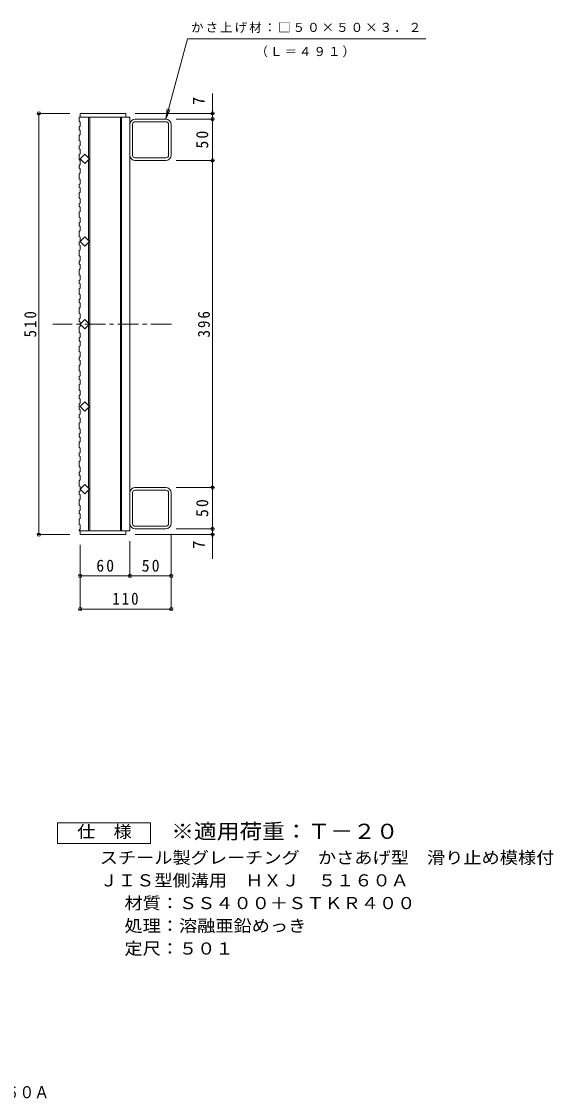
# Model space of a CAD drawing. Units: millimetres, scale not verified. Extents: x -608 to 809, y -686 to 650.
# Drawn here: x 165 to 809, y -686 to 618 of the extents above; entities that cross this region are included whole.
import ezdxf
from ezdxf.enums import TextEntityAlignment as Align

# ---------------------------------------------------------------- set-up
doc = ezdxf.new("R2010")
doc.units = ezdxf.units.MM
doc.header["$LTSCALE"] = 5
doc.header["$PDMODE"] = 32
doc.header["$PDSIZE"] = 4
doc.linetypes.add('CHAIN1', pattern=[8, 5, -1, 1, -1])
for name, color, linetype, lineweight in [('B-1', 2, 'Continuous', 9), ('B-2', 3, 'Continuous', 9), ('B-4', 7, 'Continuous', 9), ('B-A', 3, 'Continuous', 9), ('F-4_F-4ﾚｲﾔ', 2, 'Continuous', 9)]:
    doc.layers.add(name, color=color, linetype=linetype, lineweight=lineweight)
doc.layers.add('F-5_F-5ﾚｲﾔ', color=2, linetype='Continuous')
doc.styles.add('ＭＳ ゴシック', font='')
doc.styles.get('ＭＳ ゴシック').set_extended_font_data('MS Gothic')

msp = doc.modelspace()

# ---------------------------------------------------------------- linework, layer by layer
at = {"layer": 'B-1'}
for p, q in [((339.992, 499.959), (302.792, 499.959)), ((339.991, 496.759), (302.792, 496.759)), ((299.592, 456.359), (299.592, 493.559)), ((343.192, 456.359), (343.192, 493.559)), ((346.392, 456.359), (346.392, 493.559)), ((302.792, 453.159), (339.991, 453.159)), ((339.992, 449.959), (302.792, 449.959)), ((339.992, 53.96), (302.792, 53.96)), ((299.592, 47.56), (299.592, 10.36)), ((302.792, 50.76), (339.991, 50.76)), ((343.192, 47.56), (343.192, 10.36)), ((346.392, 47.56), (346.392, 10.36)), ((339.991, 7.16), (302.792, 7.16)), ((339.992, 3.96), (302.792, 3.96))]:
    msp.add_line(p, q, dxfattribs=at)
for centre, radius, start, end in [((302.792, 493.559), 6.4, 90, 180), ((302.792, 493.559), 3.2, 90, 180), ((339.991, 493.559), 3.2, 0, 90), ((339.992, 493.559), 6.4, 0, 90), ((302.792, 456.359), 6.4, 180, 270), ((302.792, 456.359), 3.2, 180, 270), ((339.991, 456.359), 3.2, 270, 0), ((339.992, 456.359), 6.4, 270, 0), ((302.792, 47.56), 6.4, 90, 180), ((339.992, 47.56), 6.4, 0, 90), ((302.792, 47.56), 3.2, 90, 180), ((339.991, 47.56), 3.2, 0, 90), ((302.792, 10.36), 6.4, 180, 270), ((302.792, 10.36), 3.2, 180, 270), ((339.991, 10.36), 3.2, 270, 0), ((339.992, 10.36), 6.4, 270, 0)]:
    msp.add_arc(centre, radius, start, end, dxfattribs=at)
at = {"layer": 'B-2'}
for p, q in [((234.892, 502.459), (296.392, 502.459)), ((236.392, 506.959), (291.392, 506.959)), ((236.392, 506.959), (236.392, 502.459)), ((246.392, 453.274), (246.392, 502.459)), ((247.892, 301.96), (247.892, 502.459)), ((284.892, 502.459), (284.892, 287.129)), ((286.392, 502.459), (286.392, 287.129)), ((291.392, 506.959), (291.392, 502.459)), ((296.392, 502.459), (296.392, 287.129)), ((246.392, 353.274), (246.392, 450.646)), ((246.392, 301.96), (246.392, 350.646)), ((246.392, 301.96), (246.392, 253.273)), ((247.892, 301.96), (247.892, 1.46)), ((284.892, 1.46), (284.892, 287.129)), ((286.392, 1.46), (286.392, 287.129)), ((296.392, 1.46), (296.392, 287.129)), ((246.392, 250.645), (246.392, 153.273)), ((246.392, 150.645), (246.392, 53.273)), ((246.392, 50.645), (246.392, 1.46)), ((234.892, 1.46), (296.392, 1.46)), ((236.392, -3.04), (236.392, 1.46)), ((291.392, -3.04), (291.392, 1.46)), ((236.392, -3.04), (291.392, -3.04))]:
    msp.add_line(p, q, dxfattribs=at)
at = {"layer": 'B-2', "linetype": 'CHAIN1'}
msp.add_line((346.731, 251.959), (203.368, 251.959), dxfattribs=at)
at = {"layer": 'B-2'}
for points in [[(247.706, 451.96), (242.049, 446.303), (236.392, 451.96), (242.049, 457.617)], [(247.706, 351.96), (242.049, 346.303), (236.392, 351.96), (242.049, 357.617)], [(247.706, 251.959), (242.049, 257.616), (236.392, 251.959), (242.049, 246.303)], [(247.706, 151.959), (242.049, 157.616), (236.392, 151.959), (242.049, 146.302)], [(247.706, 51.959), (242.049, 57.616), (236.392, 51.959), (242.049, 46.302)]]:
    msp.add_lwpolyline(points, close=True, dxfattribs=at)
at = {"layer": 'B-4'}
for p, q in [((339.992, 499.959), (365.983, 596.959)), ((365.983, 596.959), (654.362, 596.959)), ((396.392, -32.42), (396.392, 531.026)), ((339.992, 499.959), (341.623, 512.352)), ((339.992, 499.959), (344.775, 511.508)), ((223.892, 506.959), (184.892, 506.959)), ((186.392, -3.04), (186.392, 506.959)), ((302.892, 506.959), (397.892, 506.959)), ((352.492, 499.959), (397.892, 499.959)), ((352.492, 449.959), (397.892, 449.959)), ((352.492, 53.96), (397.892, 53.96)), ((352.492, 3.96), (397.892, 3.96)), ((223.892, -3.04), (184.892, -3.04)), ((296.392, -11.04), (296.392, -54.54)), ((302.892, -3.04), (397.892, -3.04)), ((346.392, -2.14), (346.392, -94.54)), ((236.392, -15.54), (236.392, -94.54)), ((236.392, -53.04), (346.392, -53.04)), ((236.392, -93.04), (346.392, -93.04))]:
    msp.add_line(p, q, dxfattribs=at)
for p in [(186.392, 506.959), (396.392, 506.959), (396.392, 499.959), (396.392, 449.959), (396.392, 53.96), (396.392, 3.96), (186.392, -3.04), (396.392, -3.04), (236.392, -53.04), (296.392, -53.04), (346.392, -53.04), (236.392, -93.04), (346.392, -93.04)]:
    msp.add_point(p, dxfattribs=at)
at = {"layer": 'B-A'}
for p, q in [((234.892, 502.459), (234.892, 497.429)), ((234.892, 497.429), (236.392, 496.429)), ((236.392, 491.316), (236.392, 496.429)), ((234.892, 490.316), (236.392, 491.316)), ((234.892, 490.316), (234.892, 487.316)), ((234.892, 487.316), (236.392, 486.316)), ((236.392, 486.316), (236.392, 481.203)), ((234.892, 480.203), (236.392, 481.203)), ((234.892, 480.203), (234.892, 474.203)), ((234.892, 474.203), (236.392, 473.203)), ((236.392, 468.09), (236.392, 473.203)), ((234.892, 467.09), (236.392, 468.09)), ((234.892, 467.09), (234.892, 464.09)), ((234.892, 464.09), (236.392, 463.09)), ((234.892, 456.977), (236.392, 457.977)), ((234.892, 456.977), (234.892, 450.977)), ((236.392, 463.09), (236.392, 457.977)), ((234.892, 450.977), (236.392, 449.977)), ((234.892, 443.864), (236.392, 444.864)), ((234.892, 443.864), (234.892, 440.864)), ((236.392, 444.864), (236.392, 449.977)), ((234.892, 440.864), (236.392, 439.864)), ((234.892, 433.751), (236.392, 434.751)), ((234.892, 433.751), (234.892, 427.751)), ((236.392, 439.864), (236.392, 434.751)), ((234.892, 427.751), (236.392, 426.751)), ((234.892, 420.638), (236.392, 421.638)), ((234.892, 420.638), (234.892, 417.638)), ((234.892, 417.638), (236.392, 416.638)), ((236.392, 421.638), (236.392, 426.751)), ((234.892, 410.525), (236.392, 411.525)), ((234.892, 410.525), (234.892, 404.525)), ((234.892, 404.525), (236.392, 403.525)), ((236.392, 416.638), (236.392, 411.525)), ((234.892, 397.412), (236.392, 398.412)), ((234.892, 397.412), (234.892, 394.412)), ((234.892, 394.412), (236.392, 393.412)), ((236.392, 398.412), (236.392, 403.525)), ((236.392, 393.412), (236.392, 388.299)), ((234.892, 387.299), (236.392, 388.299)), ((234.892, 387.299), (234.892, 381.299)), ((234.892, 381.299), (236.392, 380.299)), ((236.392, 375.186), (236.392, 380.299)), ((234.892, 374.186), (236.392, 375.186)), ((234.892, 374.186), (234.892, 371.186)), ((234.892, 371.186), (236.392, 370.186)), ((234.892, 364.073), (236.392, 365.073)), ((236.392, 370.186), (236.392, 365.073)), ((234.892, 364.073), (234.892, 358.073)), ((234.892, 358.073), (236.392, 357.073)), ((236.392, 351.96), (236.392, 357.073)), ((234.892, 350.96), (236.392, 351.96)), ((234.892, 350.96), (234.892, 347.96)), ((234.892, 347.96), (236.392, 346.96)), ((234.892, 340.847), (236.392, 341.847)), ((234.892, 340.847), (234.892, 334.847)), ((236.392, 346.96), (236.392, 341.847)), ((234.892, 334.847), (236.392, 333.847)), ((234.892, 327.734), (236.392, 328.734)), ((234.892, 327.734), (234.892, 324.734)), ((236.392, 328.734), (236.392, 333.847)), ((234.892, 324.734), (236.392, 323.734)), ((234.892, 317.621), (236.392, 318.621)), ((234.892, 317.621), (234.892, 311.621)), ((236.392, 323.734), (236.392, 318.621)), ((234.892, 311.621), (236.392, 310.621)), ((234.892, 304.508), (236.392, 305.508)), ((234.892, 304.508), (234.892, 301.508)), ((234.892, 301.508), (236.392, 300.508)), ((236.392, 305.508), (236.392, 310.621)), ((236.392, 300.508), (236.392, 295.395)), ((234.892, 294.395), (236.392, 295.395)), ((234.892, 294.395), (234.892, 288.395)), ((234.892, 288.395), (236.392, 287.395)), ((236.392, 282.282), (236.392, 287.395)), ((234.892, 281.282), (236.392, 282.282)), ((234.892, 281.282), (234.892, 278.282)), ((234.892, 278.282), (236.392, 277.282)), ((236.392, 277.282), (236.392, 272.169)), ((234.892, 271.169), (236.392, 272.169)), ((234.892, 271.169), (234.892, 265.169)), ((234.892, 265.169), (236.392, 264.169)), ((236.392, 259.056), (236.392, 264.169)), ((234.892, 258.056), (236.392, 259.056)), ((234.892, 258.056), (234.892, 255.056)), ((234.892, 255.056), (236.392, 254.056)), ((234.892, 247.943), (236.392, 248.943)), ((234.892, 247.943), (234.892, 241.943)), ((236.392, 254.056), (236.392, 248.943)), ((234.892, 241.943), (236.392, 240.943)), ((234.892, 234.83), (236.392, 235.83)), ((234.892, 234.83), (234.892, 231.83)), ((236.392, 235.83), (236.392, 240.943)), ((234.892, 231.83), (236.392, 230.83)), ((234.892, 224.717), (236.392, 225.717)), ((234.892, 224.717), (234.892, 218.717)), ((236.392, 230.83), (236.392, 225.717)), ((234.892, 218.717), (236.392, 217.717)), ((234.892, 211.604), (236.392, 212.604)), ((234.892, 211.604), (234.892, 208.604)), ((234.892, 208.604), (236.392, 207.604)), ((236.392, 212.604), (236.392, 217.717)), ((234.892, 201.491), (236.392, 202.491)), ((234.892, 201.491), (234.892, 195.491)), ((236.392, 207.604), (236.392, 202.491)), ((234.892, 195.491), (236.392, 194.491)), ((234.892, 188.378), (236.392, 189.378)), ((234.892, 188.378), (234.892, 185.378)), ((234.892, 185.378), (236.392, 184.378)), ((236.392, 189.378), (236.392, 194.491)), ((236.392, 184.378), (236.392, 179.265)), ((234.892, 178.265), (236.392, 179.265)), ((234.892, 178.265), (234.892, 172.265)), ((234.892, 172.265), (236.392, 171.265)), ((236.392, 166.152), (236.392, 171.265)), ((234.892, 165.152), (236.392, 166.152)), ((234.892, 165.152), (234.892, 162.151)), ((234.892, 162.151), (236.392, 161.152)), ((236.392, 161.152), (236.392, 156.038)), ((234.892, 155.038), (236.392, 156.038)), ((234.892, 155.038), (234.892, 149.039)), ((234.892, 149.039), (236.392, 148.039)), ((236.392, 142.926), (236.392, 148.039)), ((234.892, 141.926), (236.392, 142.926)), ((234.892, 141.926), (234.892, 138.925)), ((234.892, 138.925), (236.392, 137.926)), ((234.892, 131.812), (236.392, 132.812)), ((234.892, 131.812), (234.892, 125.812)), ((236.392, 137.926), (236.392, 132.812)), ((234.892, 125.812), (236.392, 124.812)), ((234.892, 118.699), (236.392, 119.699)), ((234.892, 118.699), (234.892, 115.699)), ((236.392, 119.699), (236.392, 124.812)), ((234.892, 115.699), (236.392, 114.699)), ((234.892, 108.586), (236.392, 109.586)), ((234.892, 108.586), (234.892, 102.586)), ((236.392, 114.699), (236.392, 109.586)), ((234.892, 102.586), (236.392, 101.586)), ((234.892, 95.473), (236.392, 96.473)), ((234.892, 95.473), (234.892, 92.473)), ((234.892, 92.473), (236.392, 91.473)), ((236.392, 96.473), (236.392, 101.586)), ((236.392, 91.473), (236.392, 86.36)), ((234.892, 85.36), (236.392, 86.36)), ((234.892, 85.36), (234.892, 79.36)), ((234.892, 79.36), (236.392, 78.36)), ((236.392, 73.247), (236.392, 78.36)), ((234.892, 72.247), (236.392, 73.247)), ((234.892, 72.247), (234.892, 69.247)), ((234.892, 69.247), (236.392, 68.247)), ((236.392, 68.247), (236.392, 63.134)), ((234.892, 62.134), (236.392, 63.134)), ((234.892, 62.134), (234.892, 56.134)), ((234.892, 56.134), (236.392, 55.134)), ((236.392, 50.021), (236.392, 55.134)), ((234.892, 49.021), (236.392, 50.021)), ((234.892, 49.021), (234.892, 46.021)), ((234.892, 46.021), (236.392, 45.021)), ((234.892, 38.908), (236.392, 39.908)), ((236.392, 45.021), (236.392, 39.908)), ((234.892, 38.908), (234.892, 32.908)), ((234.892, 32.908), (236.392, 31.908)), ((234.892, 25.795), (236.392, 26.795)), ((236.392, 26.795), (236.392, 31.908)), ((234.892, 25.795), (234.892, 22.795)), ((234.892, 22.795), (236.392, 21.795)), ((234.892, 15.682), (236.392, 16.682)), ((234.892, 15.682), (234.892, 9.682)), ((236.392, 21.795), (236.392, 16.682)), ((234.892, 9.682), (236.392, 8.682)), ((234.892, 2.569), (234.892, 1.46)), ((236.392, -1.431), (236.392, -3.04))]:
    msp.add_line(p, q, dxfattribs=at)
msp.add_lwpolyline([(234.892, 2.569), (236.392, 3.569), (236.392, 8.682)], dxfattribs=at)
at = {"layer": 'F-4_F-4ﾚｲﾔ'}
msp.add_lwpolyline([(208.941, -376.769), (208.941, -351.769), (321.441, -351.769), (321.441, -376.769)], close=True, dxfattribs=at)

# ---------------------------------------------------------------- texts
at = {"layer": 'B-4', "color": 2, "style": 'ＭＳ ゴシック'}
for p in [(391.392, 517.039), (391.392, -20.212)]:
    msp.add_text('7', height=14.66, rotation=90, dxfattribs=at).set_placement(p, align=Align.BOTTOM_LEFT)
at = {"layer": 'B-4', "char_height": 11, "attachment_point": 7, "style": 'ＭＳ ゴシック'}
for s, insert in [('\\T1.17;かさ上げ材：□５０×５０×３．２', (370.51, 604.306)), ('\\T1.17;（Ｌ＝４９１）', (448.38, 574.869))]:
    msp.add_mtext(s, dxfattribs=dict(at, insert=insert))
at = {"layer": 'B-4', "color": 2, "char_height": 14.66, "attachment_point": 7, "rotation": 90, "style": 'ＭＳ ゴシック'}
for s, insert in [('\\T1.27;\\W0.95;50', (391.392, 464.334)), ('\\T1.27;\\W0.9;510', (183.392, 235.709)), ('\\T1.27;\\W0.9;396', (393.392, 235.709)), ('\\T1.27;\\W0.95;50', (391.392, 18.335))]:
    msp.add_mtext(s, dxfattribs=dict(at, insert=insert))
at = {"layer": 'B-4', "color": 2, "char_height": 14.66, "attachment_point": 7, "style": 'ＭＳ ゴシック'}
for s, insert in [('\\T1.27;\\W0.95;60', (255.767, -48.04)), ('\\T1.27;\\W0.95;50', (310.767, -48.04)), ('\\T1.27;\\W0.9;110', (275.142, -88.04))]:
    msp.add_mtext(s, dxfattribs=dict(at, insert=insert))
at = {"layer": 'F-4_F-4ﾚｲﾔ', "style": 'ＭＳ ゴシック', "width": 1.1}
for s, p in [('仕\u3000様', (232.692, -374.269)), ('スチール製グレーチング\u3000かさあげ型\u3000滑り止め模様付', (259.986, -405.729)), ('ＪＩＳ型側溝用\u3000ＨＸＪ\u3000５１６０Ａ', (259.986, -433.23)), ('材質：ＳＳ４００＋ＳＴＫＲ４００', (289.842, -460.728)), ('処理：溶融亜鉛めっき', (289.842, -488.229)), ('定尺：５０１', (289.842, -515.729))]:
    msp.add_text(s, height=14.66, dxfattribs=at).set_placement(p, align=Align.BOTTOM_LEFT)
at = {"layer": 'F-5_F-5ﾚｲﾔ', "color": 3, "style": 'ＭＳ ゴシック', "width": 1.1}
msp.add_text('※適用荷重：Ｔ－２０', height=18.33, dxfattribs=at).set_placement((346.441, -376.769), align=Align.BOTTOM_LEFT)
at = {"layer": 'F-5_F-5ﾚｲﾔ', "style": 'ＭＳ ゴシック', "width": 0.9}
msp.add_text('ＨＸＪ\u3000５１６０Ａ', height=14.66, dxfattribs=at).set_placement((36.832, -689.67), align=Align.BOTTOM_LEFT)

doc.saveas('drawing.dxf')
